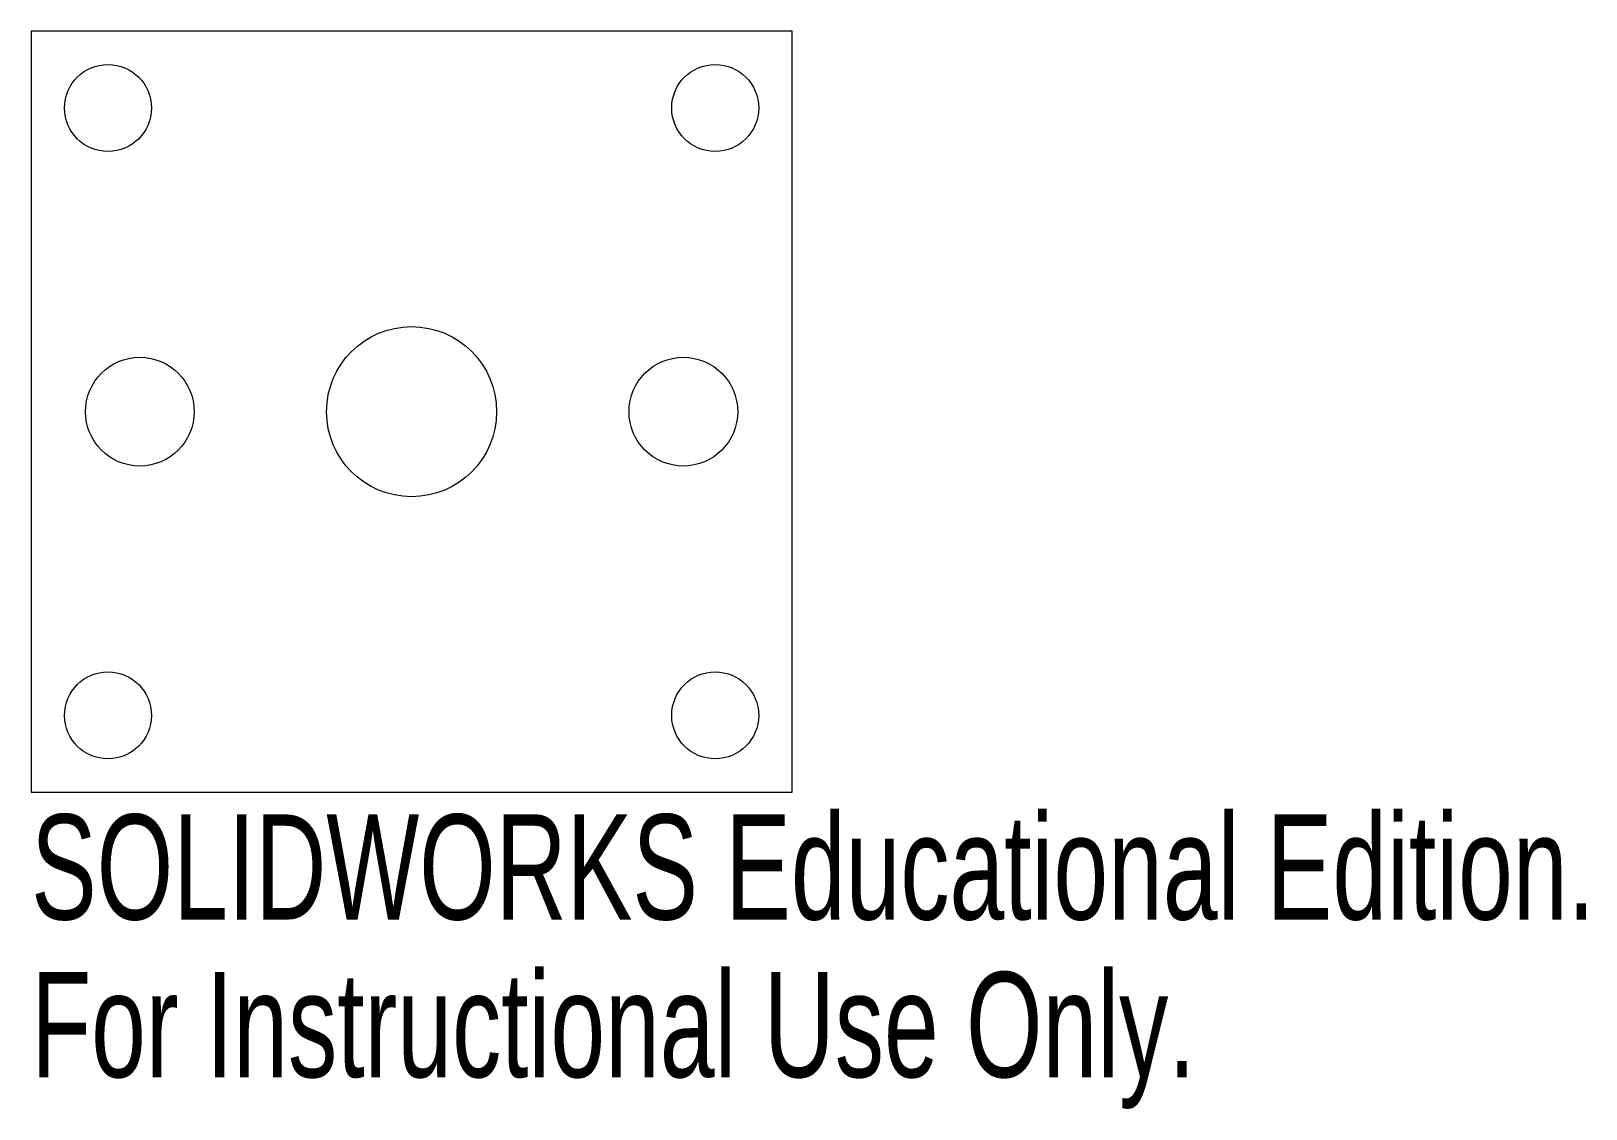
# Model space of a CAD drawing. Header units: millimetres. Extents: x -9.5 to 62, y -37.1 to 12.4.
import ezdxf

# ---------------------------------------------------------------- set-up
doc = ezdxf.new("R2010")
doc.units = ezdxf.units.MM
doc.styles.add('SLDTEXTSTYLE0', font='TXT', dxfattribs={"width": 0.7})

msp = doc.modelspace()

# ---------------------------------------------------------------- linework, layer by layer
at = {"color": 7, "linetype": 'Continuous', "lineweight": 15}
for p, q in [((25.532, 12.441), (-9.468, 12.441)), ((-9.468, 12.441), (-9.468, -22.559)), ((25.532, -22.559), (25.532, 12.441)), ((-9.468, -22.559), (25.532, -22.559))]:
    msp.add_line(p, q, dxfattribs=at)
for centre, radius in [((-5.933, 8.906), 2), ((21.996, 8.906), 2), ((8.032, -5.059), 3.91), ((-4.468, -5.059), 2.5), ((20.532, -5.059), 2.5), ((-5.933, -19.023), 2), ((21.996, -19.023), 2)]:
    msp.add_circle(centre, radius, dxfattribs=at)

# ---------------------------------------------------------------- texts
at = {"color": 7, "linetype": 'Continuous', "char_height": 4.83362, "attachment_point": 1, "style": 'SLDTEXTSTYLE0'}
for s, insert in [('SOLIDWORKS Educational Edition.', (-9.468, -23.578)), ('For Instructional Use Only.', (-9.468, -30.829))]:
    msp.add_mtext(s, dxfattribs=dict(at, insert=insert))

doc.saveas('drawing.dxf')
